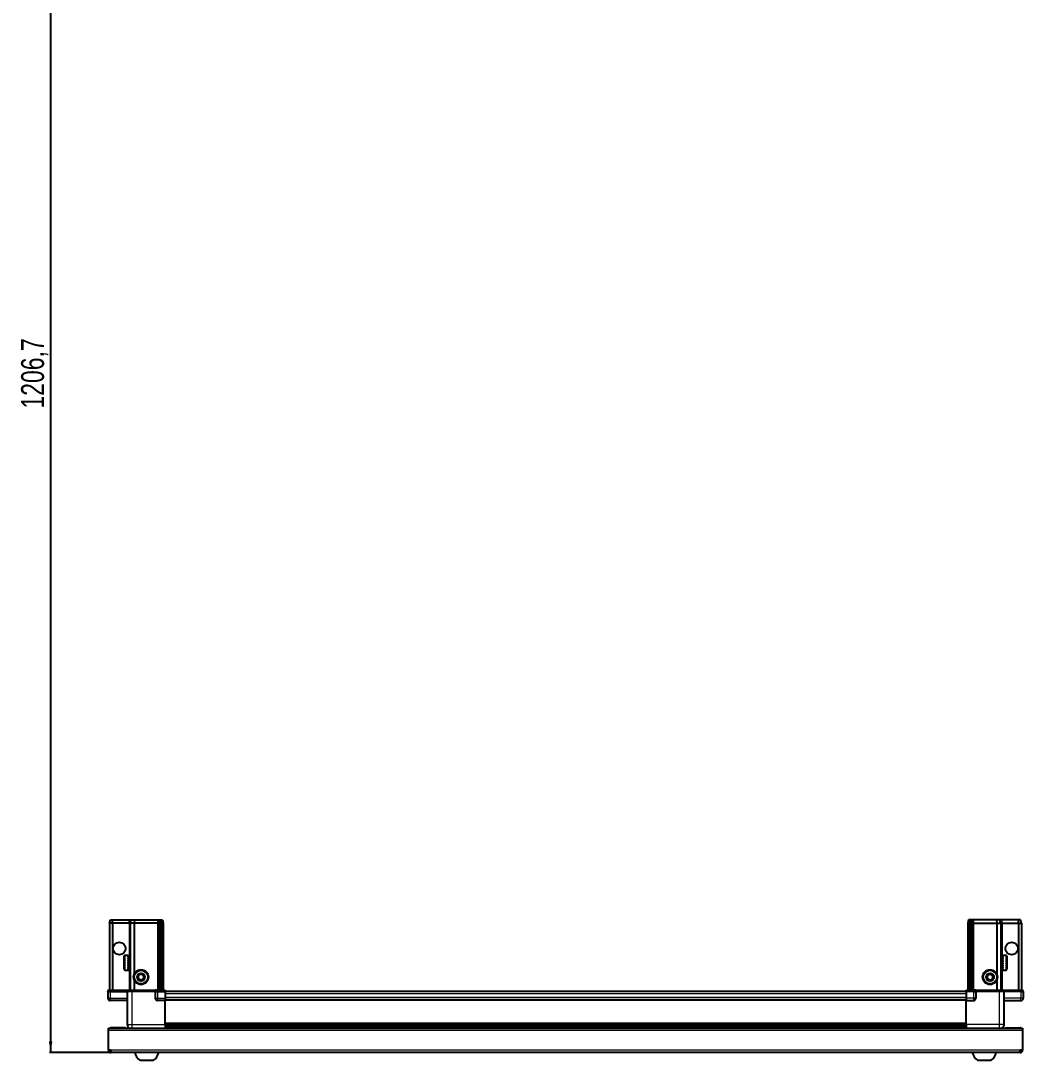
# Model space of a CAD drawing. Header units: millimetres. Extents: x 799 to 4111, y -97 to 1779.
# Drawn here: x 847 to 1723, y -97 to 811 of the extents above; entities that cross this region are included whole.
import ezdxf

# ---------------------------------------------------------------- set-up
doc = ezdxf.new("R2010")
doc.units = ezdxf.units.MM
doc.layers.add('FORMAT', color=7, linetype='Continuous')
doc.styles.add('SLDTEXTSTYLE0', font='TXT', dxfattribs={"width": 0.75})
doc.dimstyles.new('SLDDIMSTYLE0', dxfattribs={"dimtxt": 20, "dimasz": 10, "dimexe": 0, "dimexo": 0.0625, "dimgap": 5, "dimtad": 2, "dimdec": 1, "dimrnd": 1e-09, "dimzin": 12, "dimdsep": 46, "dimtxsty": 'SLDTEXTSTYLE0', "dimsah": 1, "dimcen": 0.09, "dimadec": 0, "dimazin": 3, "dimtfac": 1, "dimtofl": 0, "dimtmove": 0, "dimatfit": 3, "dimfxl": 0, "dimfrac": 2, "dimtolj": 1, "dimtzin": 12, "dimarcsym": 0})

# ---------------------------------------------------------------- blocks, each defined once
blk = doc.blocks.new('_D_8')
at = {"layer": 'FORMAT'}
for p, q in [((925.56, 1116.67), (872.47, 1116.67)), ((873.47, 1116.67), (873.47, -90.03)), ((926.06, -90.03), (872.47, -90.03))]:
    blk.add_line(p, q, dxfattribs=at)
for points in [[(873.47, 1116.67), (871.93, 1106.67), (875.01, 1106.67)], [(873.47, -90.03), (875.01, -80.03), (871.93, -80.03)]]:
    blk.add_solid(points, dxfattribs=at)
at = {"layer": 'FORMAT', "insert": (847.69, 472.68), "char_height": 20, "attachment_point": 1, "rotation": 90, "style": 'SLDTEXTSTYLE0'}
blk.add_mtext('1206,7', dxfattribs=at)

msp = doc.modelspace()

# ---------------------------------------------------------------- linework, layer by layer
at = {"color": 7, "linetype": 'Continuous', "lineweight": 25}
for p, q in [((924.97, 22.97), (925.77, 25.97)), ((927.47, 22.97), (924.97, 22.97)), ((924.97, 22.97), (924.97, -35.33)), ((925.77, 25.97), (927.63, 25.97)), ((927.47, 22.97), (927.63, 25.97)), ((941.97, 22.97), (927.47, 22.97)), ((927.47, 22.97), (927.47, -35.33)), ((927.63, 25.97), (941.97, 25.97)), ((941.97, 25.97), (943.77, 25.97)), ((942.97, 22.97), (941.97, 22.97)), ((942.97, 22.97), (943.77, 25.97)), ((946.47, 22.97), (942.97, 22.97)), ((942.97, 22.97), (942.97, -35.33)), ((943.77, 25.97), (946.8, 25.97)), ((946.8, 25.97), (946.47, 22.97)), ((966.97, 22.97), (946.47, 22.97)), ((946.47, 22.97), (946.47, -21.53)), ((946.8, 25.97), (966.97, 25.97)), ((966.97, 25.97), (968.77, 25.97)), ((967.97, 22.97), (966.97, 22.97)), ((968.77, 25.97), (967.97, 22.97)), ((968.97, 22.97), (967.97, 22.97)), ((967.97, 22.97), (967.97, -35.33)), ((968.77, 25.97), (969.51, 25.97)), ((969.51, 25.97), (968.97, 22.97)), ((970.47, 22.97), (968.97, 22.97)), ((968.97, 22.97), (968.97, -35.33)), ((969.51, 25.97), (970.02, 25.97)), ((970.02, 25.97), (971.17, 25.97)), ((970.02, 25.97), (970.47, 22.97)), ((971.97, 22.97), (970.47, 22.97)), ((970.47, 22.97), (970.47, -35.33)), ((971.17, 25.97), (971.97, 22.97)), ((971.97, 22.97), (971.97, -35.33)), ((1675.77, 25.97), (1674.97, 22.97)), ((1674.97, 22.97), (1676.47, 22.97)), ((1674.97, 22.97), (1674.97, -35.33)), ((1676.93, 25.97), (1675.77, 25.97)), ((1676.93, 25.97), (1676.47, 22.97)), ((1676.47, 22.97), (1677.97, 22.97)), ((1676.47, 22.97), (1676.47, -35.33)), ((1677.43, 25.97), (1676.93, 25.97)), ((1677.43, 25.97), (1677.97, 22.97)), ((1678.17, 25.97), (1677.43, 25.97)), ((1677.97, 22.97), (1678.97, 22.97)), ((1677.97, 22.97), (1677.97, -35.33)), ((1678.17, 25.97), (1678.97, 22.97)), ((1679.97, 25.97), (1678.17, 25.97)), ((1678.97, 22.97), (1678.97, -35.33)), ((1678.97, 22.97), (1679.97, 22.97)), ((1700.14, 25.97), (1679.97, 25.97)), ((1679.97, 22.97), (1700.47, 22.97)), ((1700.14, 25.97), (1700.47, 22.97)), ((1703.17, 25.97), (1700.14, 25.97)), ((1700.47, 22.97), (1700.47, -21.53)), ((1700.47, 22.97), (1703.97, 22.97)), ((1703.97, 22.97), (1703.17, 25.97)), ((1704.97, 25.97), (1703.17, 25.97)), ((1703.97, 22.97), (1703.97, -35.33)), ((1703.97, 22.97), (1704.97, 22.97)), ((1719.32, 25.97), (1704.97, 25.97)), ((1704.97, 22.97), (1719.47, 22.97)), ((1719.47, 22.97), (1719.32, 25.97)), ((1721.17, 25.97), (1719.32, 25.97)), ((1719.47, 22.97), (1721.97, 22.97)), ((1719.47, 22.97), (1719.47, -35.33)), ((1721.97, 22.97), (1721.17, 25.97)), ((1721.97, 22.97), (1721.97, -35.33)), ((937.77, -17.23), (937.77, -5.83)), ((940.97, -5.03), (938.57, -5.03)), ((940.97, -5.03), (940.97, -5.03)), ((940.97, -5.03), (941.47, -5.03)), ((940.97, -5.22), (941.47, -5.22)), ((940.97, -5.22), (940.97, -5.44)), ((940.97, -5.44), (941.47, -5.44)), ((940.97, -6.02), (941.47, -6.02)), ((940.97, -6.02), (940.97, -6.44)), ((940.97, -6.44), (941.47, -6.44)), ((940.97, -7.35), (941.47, -7.35)), ((940.97, -7.35), (940.97, -7.94)), ((940.97, -7.94), (941.47, -7.94)), ((941.47, -5.22), (941.47, -5.03)), ((941.47, -5.44), (941.47, -5.22)), ((941.47, -6.02), (941.47, -5.44)), ((941.47, -6.44), (941.47, -6.02)), ((941.47, -7.35), (941.47, -6.44)), ((941.57, -7.13), (941.47, -7.13)), ((941.47, -7.94), (941.47, -7.35)), ((941.47, -9.09), (941.47, -7.94)), ((941.57, -15.93), (941.57, -7.13)), ((942.45, -8.22), (941.97, -7.53)), ((941.97, -15.53), (941.97, -7.53)), ((942.94, -7.53), (942.45, -8.22)), ((942.45, -14.84), (942.45, -8.22)), ((942.97, -7.53), (942.94, -7.53)), ((942.94, -15.53), (942.94, -7.53)), ((1704, -7.53), (1703.97, -7.53)), ((1704.49, -8.22), (1704, -7.53)), ((1704, -7.53), (1704, -15.53)), ((1704.97, -7.53), (1704.49, -8.22)), ((1704.49, -8.22), (1704.49, -14.84)), ((1704.97, -7.53), (1704.97, -15.53)), ((1705.47, -7.13), (1705.37, -7.13)), ((1705.37, -7.13), (1705.37, -15.93)), ((1708.37, -5.03), (1705.47, -5.03)), ((1705.97, -5.03), (1705.47, -5.03)), ((1705.47, -5.03), (1705.47, -5.08)), ((1705.47, -5.08), (1705.47, -5.36)), ((1705.97, -5.08), (1705.47, -5.08)), ((1705.97, -5.36), (1705.47, -5.36)), ((1705.47, -5.36), (1705.47, -5.63)), ((1705.97, -5.63), (1705.47, -5.63)), ((1705.47, -5.63), (1705.47, -6.3)), ((1705.97, -6.3), (1705.47, -6.3)), ((1705.47, -6.3), (1705.47, -6.77)), ((1705.47, -6.77), (1705.47, -7.75)), ((1705.97, -6.77), (1705.47, -6.77)), ((1705.97, -7.75), (1705.47, -7.75)), ((1705.47, -7.75), (1705.47, -8.37)), ((1705.47, -8.37), (1705.47, -9.57)), ((1705.97, -8.37), (1705.47, -8.37)), ((1705.97, -5.08), (1705.97, -5.03)), ((1705.97, -5.63), (1705.97, -5.36)), ((1705.97, -6.77), (1705.97, -6.3)), ((1705.97, -8.37), (1705.97, -7.75)), ((1709.17, -5.83), (1709.17, -17.23)), ((938.57, -18.03), (940.97, -18.03)), ((940.97, -9.09), (941.47, -9.09)), ((940.97, -9.09), (940.97, -9.79)), ((940.97, -9.79), (941.47, -9.79)), ((940.97, -11.07), (941.47, -11.07)), ((940.97, -11.07), (940.97, -11.81)), ((940.97, -11.22), (941.47, -11.22)), ((940.97, -11.72), (941.47, -11.72)), ((940.97, -11.81), (941.47, -11.81)), ((940.97, -13.1), (941.47, -13.1)), ((940.97, -13.1), (940.97, -13.81)), ((940.97, -13.81), (941.47, -13.81)), ((940.97, -14.97), (941.47, -14.97)), ((940.97, -14.97), (940.97, -15.58)), ((940.97, -15.58), (941.47, -15.58)), ((940.97, -16.51), (941.47, -16.51)), ((940.97, -16.51), (940.97, -16.95)), ((940.97, -16.95), (941.47, -16.95)), ((940.97, -17.55), (941.47, -17.55)), ((940.97, -17.55), (940.97, -17.79)), ((940.97, -17.79), (941.47, -17.79)), ((940.97, -18.01), (941.47, -18.01)), ((940.97, -18.01), (940.97, -18.03)), ((940.97, -18.02), (941.47, -18.02)), ((941.47, -9.79), (941.47, -9.09)), ((941.47, -11.07), (941.47, -9.79)), ((941.47, -11.22), (941.47, -11.07)), ((941.47, -11.81), (941.47, -11.72)), ((941.47, -13.1), (941.47, -11.81)), ((941.47, -13.81), (941.47, -13.1)), ((941.47, -14.97), (941.47, -13.81)), ((941.47, -15.58), (941.47, -14.97)), ((941.47, -16.51), (941.47, -15.58)), ((941.47, -15.93), (941.57, -15.93)), ((941.47, -16.95), (941.47, -16.51)), ((941.47, -17.55), (941.47, -16.95)), ((941.47, -17.79), (941.47, -17.55)), ((941.47, -18.01), (941.47, -17.79)), ((941.47, -18.02), (941.47, -18.01)), ((941.97, -15.53), (942.45, -14.84)), ((942.45, -14.84), (942.94, -15.53)), ((942.94, -15.53), (942.97, -15.53)), ((1703.97, -15.53), (1704, -15.53)), ((1704, -15.53), (1704.49, -14.84)), ((1704.49, -14.84), (1704.97, -15.53)), ((1705.37, -15.93), (1705.47, -15.93)), ((1705.97, -9.57), (1705.47, -9.57)), ((1705.47, -9.57), (1705.47, -10.2)), ((1705.97, -10.2), (1705.47, -10.2)), ((1705.47, -10.28), (1705.47, -11.58)), ((1705.97, -10.28), (1705.47, -10.28)), ((1705.97, -11.58), (1705.47, -11.58)), ((1705.97, -12.06), (1705.47, -12.06)), ((1705.47, -12.06), (1705.47, -12.31)), ((1705.47, -12.31), (1705.47, -13.58)), ((1705.97, -12.31), (1705.47, -12.31)), ((1705.97, -13.58), (1705.47, -13.58)), ((1705.47, -13.58), (1705.47, -14.27)), ((1705.47, -14.27), (1705.47, -15.39)), ((1705.97, -14.27), (1705.47, -14.27)), ((1705.97, -15.39), (1705.47, -15.39)), ((1705.47, -15.39), (1705.47, -15.96)), ((1705.47, -15.96), (1705.47, -16.82)), ((1705.97, -15.96), (1705.47, -15.96)), ((1705.97, -16.82), (1705.47, -16.82)), ((1705.47, -16.82), (1705.47, -17.21)), ((1705.47, -17.21), (1705.47, -17.72)), ((1705.97, -17.21), (1705.47, -17.21)), ((1705.97, -17.72), (1705.47, -17.72)), ((1705.47, -17.72), (1705.47, -17.91)), ((1705.47, -17.91), (1705.47, -18.03)), ((1705.97, -17.91), (1705.47, -17.91)), ((1705.47, -18.03), (1708.37, -18.03)), ((1705.97, -10.28), (1705.97, -9.57)), ((1705.97, -12.31), (1705.97, -11.58)), ((1705.97, -14.27), (1705.97, -13.58)), ((1705.97, -15.96), (1705.97, -15.39)), ((1705.97, -17.21), (1705.97, -16.82)), ((1705.97, -17.91), (1705.97, -17.72)), ((946.47, -26.53), (946.47, -35.33)), ((1700.47, -26.53), (1700.47, -35.33)), ((923.97, -35.33), (923.47, -36.19)), ((923.47, -36.53), (923.47, -36.19)), ((925.47, -35.33), (923.97, -35.33)), ((925.47, -35.33), (940.27, -35.33)), ((940.27, -35.33), (940.47, -35.33)), ((940.47, -36.53), (940.47, -35.33)), ((940.47, -35.33), (944.47, -35.33)), ((944.47, -35.33), (964.77, -35.33)), ((964.77, -35.33), (964.97, -35.33)), ((964.97, -36.53), (964.97, -35.33)), ((965.65, -35.33), (964.97, -35.33)), ((965.65, -35.33), (973.47, -35.33)), ((973.47, -36.19), (966.97, -36.19)), ((973.47, -35.33), (973.47, -36.19)), ((973.47, -36.19), (973.47, -36.19)), ((973.47, -36.53), (973.47, -36.19)), ((1673.47, -35.33), (1681.29, -35.33)), ((1673.47, -36.19), (1673.47, -35.33)), ((1673.47, -36.53), (1673.47, -36.19)), ((1679.97, -36.19), (1673.47, -36.19)), ((1681.97, -35.33), (1681.29, -35.33)), ((1681.97, -36.53), (1681.97, -35.33)), ((1681.97, -35.33), (1682.17, -35.33)), ((1682.17, -35.33), (1702.47, -35.33)), ((1702.47, -35.33), (1706.47, -35.33)), ((1706.47, -36.53), (1706.47, -35.33)), ((1706.47, -35.33), (1706.67, -35.33)), ((1706.67, -35.33), (1721.47, -35.33)), ((1722.97, -35.33), (1721.47, -35.33)), ((1723.47, -36.19), (1722.97, -35.33)), ((1723.47, -36.19), (1722.97, -35.33)), ((1723.47, -36.53), (1723.47, -36.19)), ((1723.47, -36.53), (1723.47, -36.19)), ((923.47, -36.53), (925.47, -36.53)), ((923.47, -36.53), (923.47, -42.53)), ((940.27, -36.53), (925.47, -36.53)), ((925.47, -36.53), (940.27, -36.53)), ((940.47, -44.53), (925.47, -44.53)), ((940.47, -36.53), (940.27, -36.53)), ((944.47, -36.53), (940.47, -36.53)), ((940.47, -36.53), (940.47, -65.53)), ((964.77, -36.53), (944.47, -36.53)), ((964.97, -36.53), (964.77, -36.53)), ((964.97, -36.53), (966.97, -36.53)), ((964.97, -36.53), (964.97, -42.53)), ((973.47, -36.53), (966.97, -36.53)), ((966.97, -36.53), (973.47, -36.53)), ((973.47, -44.53), (966.97, -44.53)), ((973.47, -36.53), (973.47, -36.53)), ((973.47, -36.53), (973.47, -42.53)), ((1673.47, -36.68), (973.47, -36.68)), ((973.47, -42.53), (973.47, -44.53)), ((1673.47, -43.88), (973.47, -43.88)), ((973.47, -65.53), (973.47, -44.53)), ((1679.97, -36.53), (1673.47, -36.53)), ((1673.47, -36.53), (1673.47, -42.53)), ((1673.47, -42.53), (1673.47, -44.53)), ((1673.47, -44.53), (1679.97, -44.53)), ((1673.47, -65.53), (1673.47, -44.53)), ((1679.97, -36.53), (1681.97, -36.53)), ((1681.97, -36.53), (1679.97, -36.53)), ((1682.17, -36.53), (1681.97, -36.53)), ((1681.97, -36.53), (1681.97, -42.53)), ((1702.47, -36.53), (1682.17, -36.53)), ((1706.47, -36.53), (1702.47, -36.53)), ((1706.67, -36.53), (1706.47, -36.53)), ((1706.47, -36.53), (1706.47, -65.53)), ((1706.47, -44.53), (1721.47, -44.53)), ((1721.47, -36.53), (1706.67, -36.53)), ((1721.47, -36.53), (1723.47, -36.53)), ((1723.47, -36.53), (1723.47, -36.53)), ((1723.47, -36.53), (1723.47, -42.53)), ((923.97, -70.63), (923.97, -68.53)), ((923.97, -68.53), (1722.97, -68.53)), ((923.97, -87.93), (923.97, -70.63)), ((938.97, -68.43), (926.07, -68.43)), ((938.97, -68.43), (938.97, -68.53)), ((973.47, -66.55), (1673.47, -66.55)), ((973.47, -66.59), (1673.47, -66.59)), ((997.35, -68.38), (973.47, -68.38)), ((991.97, -68.53), (991.97, -68.38)), ((992.01, -68.53), (992.01, -68.38)), ((992.28, -68.53), (992.28, -68.38)), ((992.54, -68.53), (992.54, -68.38)), ((993.19, -68.53), (993.19, -68.38)), ((993.66, -68.53), (993.66, -68.38)), ((994.62, -68.53), (994.62, -68.38)), ((995.24, -68.53), (995.24, -68.38)), ((996.43, -68.53), (996.43, -68.38)), ((997.09, -68.53), (997.09, -68.38)), ((997.14, -68.53), (997.14, -68.38)), ((998.44, -68.38), (997.35, -68.38)), ((999.17, -68.38), (998.44, -68.38)), ((998.44, -68.53), (998.44, -68.38)), ((998.44, -68.38), (998.44, -68.38)), ((998.45, -68.53), (998.45, -68.38)), ((998.95, -68.53), (998.95, -68.38)), ((999.17, -68.53), (999.17, -68.38)), ((999.59, -68.38), (999.17, -68.38)), ((999.17, -68.38), (999.17, -68.38)), ((1647.35, -68.38), (999.59, -68.38)), ((1000.45, -68.53), (1000.45, -68.38)), ((1001.14, -68.53), (1001.14, -68.38)), ((1002.26, -68.53), (1002.26, -68.38)), ((1002.84, -68.53), (1002.84, -68.38)), ((1003.71, -68.53), (1003.71, -68.38)), ((1004.11, -68.53), (1004.11, -68.38)), ((1004.64, -68.53), (1004.64, -68.38)), ((1004.83, -68.53), (1004.83, -68.38)), ((1004.97, -68.53), (1004.97, -68.38)), ((1641.97, -68.53), (1641.97, -68.38)), ((1642.14, -68.53), (1642.14, -68.38)), ((1642.35, -68.53), (1642.35, -68.38)), ((1642.91, -68.53), (1642.91, -68.38)), ((1643.33, -68.53), (1643.33, -68.38)), ((1644.23, -68.53), (1644.23, -68.38)), ((1644.82, -68.53), (1644.82, -68.38)), ((1645.96, -68.53), (1645.96, -68.38)), ((1646.66, -68.53), (1646.66, -68.38)), ((1647.93, -68.38), (1647.35, -68.38)), ((1647.93, -68.53), (1647.93, -68.38)), ((1647.94, -68.38), (1647.93, -68.38)), ((1648.67, -68.38), (1647.94, -68.38)), ((1648.11, -68.53), (1648.11, -68.38)), ((1648.61, -68.53), (1648.61, -68.38)), ((1648.67, -68.53), (1648.67, -68.38)), ((1649.59, -68.38), (1648.67, -68.38)), ((1648.67, -68.38), (1648.67, -68.38)), ((1673.47, -68.38), (1649.59, -68.38)), ((1649.96, -68.53), (1649.96, -68.38)), ((1650.67, -68.53), (1650.67, -68.38)), ((1651.84, -68.53), (1651.84, -68.38)), ((1652.45, -68.53), (1652.45, -68.38)), ((1653.4, -68.53), (1653.4, -68.38)), ((1653.85, -68.53), (1653.85, -68.38)), ((1654.47, -68.53), (1654.47, -68.38)), ((1654.71, -68.53), (1654.71, -68.38)), ((1654.95, -68.53), (1654.95, -68.38)), ((1654.97, -68.53), (1654.97, -68.38)), ((1707.97, -68.43), (1707.97, -68.53)), ((1707.97, -68.43), (1720.87, -68.43)), ((1722.97, -68.53), (1722.97, -70.63)), ((1722.97, -70.63), (1722.97, -87.93)), ((926.07, -87.93), (923.97, -87.93)), ((926.07, -87.93), (926.07, -90.03)), ((1720.87, -90.03), (926.07, -90.03)), ((1722.97, -87.93), (1720.87, -87.93)), ((1720.87, -90.03), (1720.87, -87.93)), ((951.47, -96.63), (963.47, -96.63)), ((1683.47, -96.63), (1695.47, -96.63))]:
    msp.add_line(p, q, dxfattribs=at)
at = {"color": 8, "linetype": 'Continuous', "lineweight": 18}
for p, q in [((941.97, 22.97), (941.97, 25.97)), ((941.97, 22.97), (941.97, -7.53)), ((966.97, 25.97), (966.97, 22.97)), ((966.97, 22.97), (966.97, -35.33)), ((1679.97, 25.97), (1679.97, 22.97)), ((1679.97, 22.97), (1679.97, -35.33)), ((1704.97, 22.97), (1704.97, 25.97)), ((1704.97, 22.97), (1704.97, -7.53)), ((938.57, -18.03), (938.57, -5.03)), ((1708.37, -5.03), (1708.37, -18.03)), ((941.97, -15.53), (941.97, -35.33)), ((1704.97, -15.53), (1704.97, -35.33)), ((925.47, -36.53), (925.47, -35.33)), ((940.27, -36.53), (940.27, -35.33)), ((944.47, -36.53), (944.47, -35.33)), ((964.77, -36.53), (964.77, -35.33)), ((966.97, -36.53), (966.97, -36.19)), ((973.47, -36.53), (973.47, -36.19)), ((1679.97, -36.53), (1679.97, -36.19)), ((1682.17, -35.33), (1682.17, -36.53)), ((1702.47, -36.53), (1702.47, -35.33)), ((1706.67, -35.33), (1706.67, -36.53)), ((1721.47, -36.53), (1721.47, -35.33)), ((923.47, -42.53), (925.47, -42.53)), ((925.47, -36.53), (925.47, -42.53)), ((925.47, -42.53), (940.47, -42.53)), ((925.47, -44.53), (925.47, -42.53)), ((944.47, -36.53), (944.47, -65.53)), ((964.97, -42.53), (966.97, -42.53)), ((966.97, -36.53), (966.97, -42.53)), ((966.97, -42.53), (973.47, -42.53)), ((966.97, -42.53), (966.97, -44.53)), ((1673.47, -38.68), (973.47, -38.68)), ((1673.47, -41.88), (973.47, -41.88)), ((1673.47, -44.53), (973.47, -44.53)), ((1679.97, -42.53), (1673.47, -42.53)), ((1679.97, -36.53), (1679.97, -42.53)), ((1681.97, -42.53), (1679.97, -42.53)), ((1679.97, -42.53), (1679.97, -44.53)), ((1702.47, -36.53), (1702.47, -65.53)), ((1721.47, -42.53), (1706.47, -42.53)), ((1721.47, -36.53), (1721.47, -42.53)), ((1723.47, -42.53), (1721.47, -42.53)), ((1721.47, -44.53), (1721.47, -42.53)), ((1722.97, -70.63), (923.97, -70.63)), ((926.07, -68.53), (926.07, -68.43)), ((944.47, -65.53), (973.47, -65.53)), ((973.47, -63.93), (1673.47, -63.93)), ((1673.47, -65.34), (973.47, -65.34)), ((973.47, -67.79), (1673.47, -67.79)), ((1702.47, -65.53), (1673.47, -65.53)), ((1720.87, -68.53), (1720.87, -68.43)), ((1720.87, -87.93), (926.07, -87.93))]:
    msp.add_line(p, q, dxfattribs=at)
at = {"color": 7, "linetype": 'Continuous', "lineweight": 25, "flags": 128}
for points in [[(926.07, -68.43), (925.66, -68.47), (925.43, -68.53)], [(1721.51, -68.53), (1721.28, -68.47), (1720.87, -68.43)]]:
    msp.add_lwpolyline(points, dxfattribs=at)
at = {"color": 7, "linetype": 'Continuous', "lineweight": 25}
for centre, radius in [((933.47, 0.97), 5.5), ((1713.47, 0.97), 5.5), ((952.47, -24.03), 6.5), ((1694.47, -24.03), 6.5), ((952.47, -24.03), 3.46), ((1694.47, -24.03), 3.46)]:
    msp.add_circle(centre, radius, dxfattribs=at)
at = {"color": 8, "linetype": 'Continuous', "lineweight": 18}
for centre in [(952.47, -24.03), (1694.47, -24.03)]:
    msp.add_circle(centre, 5.7, dxfattribs=at)
at = {"color": 7, "linetype": 'Continuous', "lineweight": 25}
for centre, radius, start, end in [((938.57, -5.83), 0.8, 90, 180), ((941.97, -7.13), 0.4, 180, 270), ((1704.97, -7.13), 0.4, 270, 0), ((1708.37, -5.83), 0.8, 360, 90), ((938.57, -17.23), 0.8, 180, 270), ((941.97, -15.93), 0.4, 90, 180), ((1704.97, -15.93), 0.4, 360, 90), ((1708.37, -17.23), 0.8, 270, 0), ((952.47, -24.03), 2.5, 147.37605, 207.37605), ((952.47, -24.03), 2.5, 207.37605, 267.37605), ((952.47, -24.03), 2.5, 87.37605, 147.37605), ((952.47, -24.03), 2.5, 267.37605, 327.37605), ((952.47, -24.03), 2.5, 27.37605, 87.37605), ((952.47, -24.03), 2.5, 327.37605, 27.37605), ((1694.47, -24.03), 2.5, 134.67671, 194.67671), ((1694.47, -24.03), 2.5, 194.67671, 254.67671), ((1694.47, -24.03), 2.5, 74.67671, 134.67671), ((1694.47, -24.03), 2.5, 254.67671, 314.67671), ((1694.47, -24.03), 2.5, 14.67671, 74.67671), ((1694.47, -24.03), 2.5, 314.67671, 14.67671), ((925.47, -42.53), 2, 180, 270), ((966.97, -42.53), 2, 180, 270), ((1679.97, -42.53), 2, 270, 0), ((1721.47, -42.53), 2, 270, 0), ((926.07, -87.93), 2.1, 180, 270), ((926.07, -87.93), 0.6, 180, 270), ((958.5, -87), 11.91, 194.70035, 233.8734), ((956.45, -87), 11.91, 306.1266, 345.29965), ((1690.5, -87), 11.91, 194.70035, 233.8734), ((1688.45, -87), 11.91, 306.1266, 345.29965), ((1720.87, -87.93), 2.1, 270, 0), ((1720.87, -87.93), 0.6, 270, 0)]:
    msp.add_arc(centre, radius, start, end, dxfattribs=at)
for centre, start_param, end_param in [((966.97, -32.73), 2.418858, 3.141593), ((1679.97, -32.73), 3.141593, 3.864327)]:
    msp.add_ellipse(centre, major_axis=(0, 3.46), ratio=0.57735, start_param=start_param, end_param=end_param, dxfattribs=at)
for points, knots in [([(949.59, -23.9), (949.86, -23.46), (950.39, -22.65), (950.9, -21.84), (951.14, -21.46)], [0, 0, 0, 0, 0.534686, 1, 1, 1, 1]), ([(950.91, -26.46), (950.86, -26.35), (950.58, -25.82), (950.12, -24.93), (949.75, -24.2), (949.59, -23.9)], [0, 0, 0, 0, 0.133125, 0.637099, 1, 1, 1, 1]), ([(953.8, -26.59), (953.28, -26.57), (952.32, -26.52), (951.36, -26.48), (950.91, -26.46)], [0, 0, 0, 0, 0.534686, 1, 1, 1, 1]), ([(951.14, -21.46), (951.66, -21.49), (952.62, -21.53), (953.58, -21.58), (954.03, -21.6)], [0, 0, 0, 0, 0.534686, 1, 1, 1, 1]), ([(955.35, -24.16), (955.08, -24.59), (954.56, -25.41), (954.04, -26.22), (953.8, -26.59)], [0, 0, 0, 0, 0.5346859, 1, 1, 1, 1]), ([(954.03, -21.6), (954.19, -21.9), (954.56, -22.63), (955.02, -23.52), (955.3, -24.05), (955.35, -24.16)], [0, 0, 0, 0, 0.362901, 0.866875, 1, 1, 1, 1]), ([(1691.69, -23.26), (1692.05, -22.9), (1692.74, -22.22), (1693.42, -21.55), (1693.74, -21.24)], [0, 0, 0, 0, 0.5346859, 1, 1, 1, 1]), ([(1692.42, -26.06), (1692.33, -25.72), (1692.12, -24.93), (1691.87, -23.96), (1691.72, -23.39), (1691.69, -23.26)], [0, 0, 0, 0, 0.362901, 0.866875, 1, 1, 1, 1]), ([(1695.2, -26.82), (1694.7, -26.68), (1693.77, -26.43), (1692.85, -26.18), (1692.42, -26.06)], [0, 0, 0, 0, 0.534686, 1, 1, 1, 1]), ([(1693.74, -21.24), (1694.24, -21.37), (1695.17, -21.63), (1696.09, -21.88), (1696.52, -22)], [0, 0, 0, 0, 0.534686, 1, 1, 1, 1]), ([(1697.25, -24.79), (1696.89, -25.15), (1696.2, -25.83), (1695.52, -26.51), (1695.2, -26.82)], [0, 0, 0, 0, 0.534686, 1, 1, 1, 1]), ([(1696.52, -22), (1696.56, -22.12), (1696.71, -22.7), (1696.96, -23.66), (1697.17, -24.46), (1697.25, -24.79)], [0, 0, 0, 0, 0.133125, 0.637099, 1, 1, 1, 1]), ([(940.47, -65.53), (940.52, -65.97), (940.59, -66.64), (941.02, -67.46), (941.48, -68.01), (941.88, -68.37), (942.15, -68.5), (942.19, -68.53)], [0, 0, 0, 0, 0.363018, 0.558438, 0.758004, 0.95757, 1, 1, 1, 1]), ([(973.47, -65.53), (973.47, -65.92), (973.47, -66.71), (973.47, -67.73), (973.47, -68.36), (973.47, -68.52), (973.47, -68.53)], [0, 0, 0, 0, 0.3255201, 0.6510403, 0.9765604, 1, 1, 1, 1]), ([(1673.47, -65.53), (1673.47, -65.92), (1673.47, -66.71), (1673.47, -67.73), (1673.47, -68.36), (1673.47, -68.52), (1673.47, -68.53)], [0, 0, 0, 0, 0.32552, 0.65104, 0.97656, 1, 1, 1, 1]), ([(1706.47, -65.53), (1706.42, -65.97), (1706.35, -66.64), (1705.92, -67.46), (1705.46, -68.01), (1705.06, -68.37), (1704.8, -68.5), (1704.75, -68.53)], [0, 0, 0, 0, 0.363018, 0.558438, 0.758004, 0.95757, 1, 1, 1, 1])]:
    msp.add_open_spline(points, degree=3, knots=knots, dxfattribs=at)
at = {"color": 8, "linetype": 'Continuous', "lineweight": 18}
for points in [[(940.47, -65.53), (940.53, -65.53), (940.65, -65.53), (941.58, -65.53), (942.9, -65.53), (943.95, -65.53), (944.47, -65.53)], [(1706.47, -65.53), (1706.41, -65.53), (1706.29, -65.53), (1705.37, -65.53), (1704.04, -65.53), (1702.99, -65.53), (1702.47, -65.53)]]:
    msp.add_open_spline(points, degree=3, dxfattribs=at)
for points in [[(944.47, -65.53), (944.47, -65.97), (944.47, -66.64), (944.47, -67.46), (944.47, -68.01), (944.47, -68.37), (944.47, -68.5), (944.47, -68.53)], [(1702.47, -65.53), (1702.47, -65.97), (1702.47, -66.64), (1702.47, -67.46), (1702.47, -68.01), (1702.47, -68.37), (1702.47, -68.5), (1702.47, -68.53)]]:
    msp.add_open_spline(points, degree=3, knots=[0, 0, 0, 0, 0.363018, 0.558438, 0.758004, 0.95757, 1, 1, 1, 1], dxfattribs=at)

# ---------------------------------------------------------------- dimensions: what is measured, and where the dimension line sits
at = {"layer": 'FORMAT'}
dim = msp.add_linear_dim(base=(873.47, -90.03), p1=(925.57, 1116.67), p2=(926.07, -90.03), angle=90, dimstyle='SLDDIMSTYLE0', dxfattribs=at)
dim.commit()
dim.dimension.update_dxf_attribs({"geometry": '_D_8', "text_midpoint": (873.47, 513.32), "dimtype": 160})

doc.saveas('drawing.dxf')
